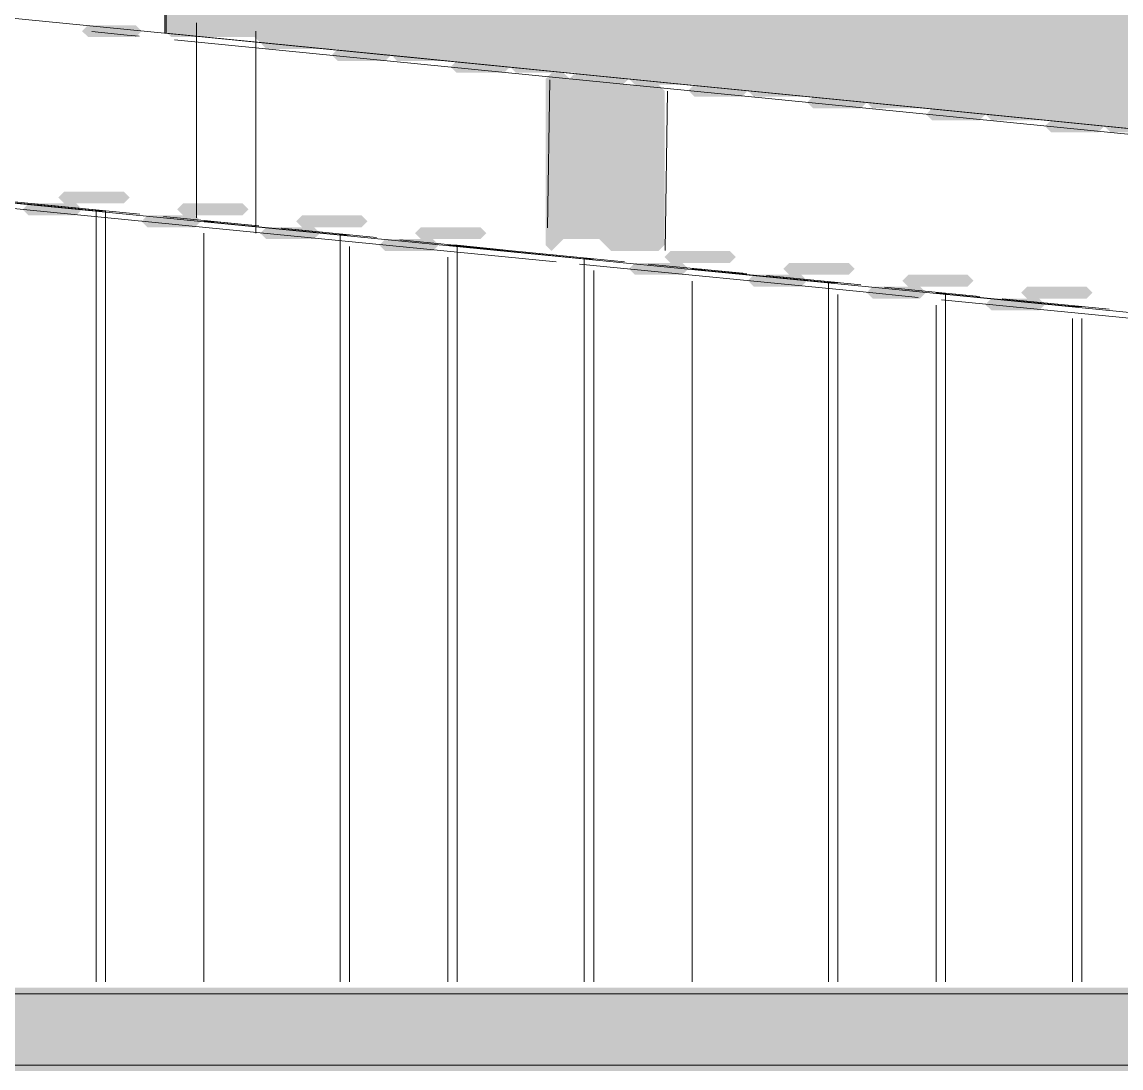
# Model space of a CAD drawing. Header units: millimetres. Extents: x 0 to 84100, y 0 to 59400.
# Drawn here: x 20834 to 21759, y 49329 to 50209 of the extents above; entities that cross this region are included whole.
import ezdxf

# ---------------------------------------------------------------- set-up
doc = ezdxf.new("R2010")
doc.units = ezdxf.units.MM
doc.layers.add('10_見えがかり', color=7, linetype='Continuous', lineweight=13)

msp = doc.modelspace()

# ---------------------------------------------------------------- hatches: boundary and pattern name
at = {"layer": '10_見えがかり', "true_color": 0xbdbdbd}
msp.add_hatch(color=8, dxfattribs=at).paths.add_polyline_path([(21044.92, 50331.57), (21049.92, 50326.57), (21069.92, 50326.57), (21079.92, 50316.57), (21429.92, 50316.57), (21434.92, 50311.57), (21434.92, 50291.57), (21439.92, 50286.57), (21819.92, 50286.57), (21824.92, 50281.57), (21824.92, 50271.57), (21814.92, 50261.57), (21814.92, 50251.57), (21819.92, 50246.57), (22199.92, 50246.57), (22204.92, 50241.57), (22204.92, 50211.57), (22209.92, 50206.57), (22589.92, 50206.57), (22594.92, 50201.57), (22594.92, 50181.57), (22609.92, 50166.57), (22979.92, 50166.57), (22984.92, 50161.57), (22974.92, 50151.57), (22974.92, 50141.57), (22979.92, 50136.57), (23009.92, 50136.57), (23019.92, 50126.57), (23359.92, 50126.57), (23364.92, 50121.57), (23364.92, 50101.57), (23369.92, 50096.57), (23749.92, 50096.57), (23754.92, 50091.57), (23754.92, 50061.57), (23759.92, 50056.57), (24129.92, 50056.57), (24134.92, 50051.57), (24134.92, 50021.57), (24139.92, 50016.57), (24519.92, 50016.57), (24524.92, 50011.57), (24524.92, 49991.57), (24529.92, 49986.57), (24539.92, 49986.57), (24549.92, 49976.57), (24909.92, 49976.57), (24914.92, 49971.57), (24914.92, 49951.57), (24919.92, 49946.57), (24949.92, 49946.57), (24959.92, 49936.57), (25289.92, 49936.57), (25294.92, 49931.57), (25294.92, 49911.57), (25299.92, 49906.57), (25679.92, 49906.57), (25684.92, 49901.57), (25684.92, 49871.57), (25689.92, 49866.57), (26069.92, 49866.57), (26074.92, 49861.57), (26074.92, 49831.57), (26079.92, 49826.57), (26449.92, 49826.57), (26454.92, 49821.57), (26454.92, 49801.57), (26459.92, 49796.57), (26469.92, 49796.57), (26479.92, 49786.57), (26839.92, 49786.57), (26844.92, 49781.57), (26844.92, 49761.57), (26849.92, 49756.57), (26879.92, 49756.57), (26889.92, 49746.57), (27229.92, 49746.57), (27234.92, 49741.57), (27224.92, 49731.57), (27224.92, 49721.57), (27229.92, 49716.57), (27609.92, 49716.57), (27614.92, 49711.57), (27614.92, 49681.57), (27619.92, 49676.57), (27719.92, 49676.57), (27724.92, 49671.57), (27724.92, 49651.57), (27714.92, 49641.57), (27714.92, 49531.57), (27709.92, 49526.57), (27699.92, 49536.57), (27609.92, 49536.57), (27599.92, 49546.57), (27509.92, 49546.57), (27499.92, 49556.57), (27409.92, 49556.57), (27399.92, 49566.57), (27309.92, 49566.57), (27299.92, 49576.57), (27209.92, 49576.57), (27199.92, 49586.57), (27109.92, 49586.57), (27099.92, 49596.57), (27009.92, 49596.57), (26999.92, 49606.57), (26899.92, 49606.57), (26889.92, 49616.57), (26799.92, 49616.57), (26789.92, 49626.57), (26699.92, 49626.57), (26689.92, 49636.57), (26599.92, 49636.57), (26589.92, 49646.57), (26499.92, 49646.57), (26489.92, 49656.57), (26399.92, 49656.57), (26389.92, 49666.57), (26299.92, 49666.57), (26289.92, 49676.57), (26199.92, 49676.57), (26189.92, 49686.57), (26099.92, 49686.57), (26089.92, 49696.57), (25999.92, 49696.57), (25989.92, 49706.57), (25889.92, 49706.57), (25879.92, 49716.57), (25789.92, 49716.57), (25779.92, 49726.57), (25689.92, 49726.57), (25679.92, 49736.57), (25589.92, 49736.57), (25579.92, 49746.57), (25489.92, 49746.57), (25479.92, 49756.57), (25389.92, 49756.57), (25379.92, 49766.57), (25289.92, 49766.57), (25279.92, 49776.57), (25189.92, 49776.57), (25179.92, 49786.57), (25089.92, 49786.57), (25079.92, 49796.57), (24979.92, 49796.57), (24969.92, 49806.57), (24879.92, 49806.57), (24869.92, 49816.57), (24779.92, 49816.57), (24769.92, 49826.57), (24679.92, 49826.57), (24669.92, 49836.57), (24579.92, 49836.57), (24569.92, 49846.57), (24479.92, 49846.57), (24469.92, 49856.57), (24379.92, 49856.57), (24369.92, 49866.57), (24279.92, 49866.57), (24269.92, 49876.57), (24179.92, 49876.57), (24169.92, 49886.57), (24079.92, 49886.57), (24069.92, 49896.57), (23969.92, 49896.57), (23959.92, 49906.57), (23869.92, 49906.57), (23859.92, 49916.57), (23769.92, 49916.57), (23759.92, 49926.57), (23669.92, 49926.57), (23659.92, 49936.57), (23569.92, 49936.57), (23559.92, 49946.57), (23469.92, 49946.57), (23459.92, 49956.57), (23369.92, 49956.57), (23359.92, 49966.57), (23269.92, 49966.57), (23259.92, 49976.57), (23169.92, 49976.57), (23159.92, 49986.57), (23059.92, 49986.57), (23049.92, 49996.57), (22959.92, 49996.57), (22949.92, 50006.57), (22859.92, 50006.57), (22849.92, 50016.57), (22759.92, 50016.57), (22749.92, 50026.57), (22659.92, 50026.57), (22649.92, 50036.57), (22559.92, 50036.57), (22549.92, 50046.57), (22459.92, 50046.57), (22449.92, 50056.57), (22359.92, 50056.57), (22349.92, 50066.57), (22259.92, 50066.57), (22249.92, 50076.57), (22159.92, 50076.57), (22149.92, 50086.57), (22049.92, 50086.57), (22039.92, 50096.57), (21949.92, 50096.57), (21939.92, 50106.57), (21849.92, 50106.57), (21839.92, 50116.57), (21749.92, 50116.57), (21739.92, 50126.57), (21649.92, 50126.57), (21639.92, 50136.57), (21549.92, 50136.57), (21539.92, 50146.57), (21449.92, 50146.57), (21439.92, 50156.57), (21349.92, 50156.57), (21339.92, 50166.57), (21249.92, 50166.57), (21239.92, 50176.57), (21149.92, 50176.57), (21139.92, 50186.57), (21039.92, 50186.57), (21029.92, 50196.57), (20959.92, 50196.57), (20954.92, 50201.57), (20954.92, 50351.57), (20959.92, 50356.57), (21039.92, 50356.57), (21044.92, 50351.57)])
at = {"layer": '10_見えがかり', "true_color": 0xe9dcc4}
for points in [[(20884.92, 50201.57), (20889.92, 50206.57), (20929.92, 50206.57), (20934.92, 50201.57), (20929.92, 50196.57), (20889.92, 50196.57)], [(21094.92, 50181.57), (21099.92, 50186.57), (21139.92, 50186.57), (21144.92, 50181.57), (21139.92, 50176.57), (21099.92, 50176.57)], [(21199.92, 50176.57), (21239.92, 50176.57), (21244.92, 50171.57), (21239.92, 50166.57), (21199.92, 50166.57), (21194.92, 50171.57)], [(21369.92, 50156.57), (21374.92, 50151.57), (21374.92, 50021.57), (21369.92, 50016.57), (21329.92, 50016.57), (21319.92, 50026.57), (21289.92, 50026.57), (21279.92, 50016.57), (21274.92, 50021.57), (21274.92, 50161.57), (21279.92, 50166.57), (21289.92, 50166.57), (21299.92, 50156.57)], [(21299.92, 50166.57), (21339.92, 50166.57), (21344.92, 50161.57), (21339.92, 50156.57), (21299.92, 50156.57), (21294.92, 50161.57)], [(21394.92, 50151.57), (21399.92, 50156.57), (21439.92, 50156.57), (21444.92, 50151.57), (21439.92, 50146.57), (21399.92, 50146.57)], [(21494.92, 50141.57), (21499.92, 50146.57), (21539.92, 50146.57), (21544.92, 50141.57), (21539.92, 50136.57), (21499.92, 50136.57)], [(21594.92, 50131.57), (21599.92, 50136.57), (21639.92, 50136.57), (21644.92, 50131.57), (21639.92, 50126.57), (21599.92, 50126.57)], [(21699.92, 50126.57), (21739.92, 50126.57), (21744.92, 50121.57), (21739.92, 50116.57), (21699.92, 50116.57), (21694.92, 50121.57)], [(20864.92, 50061.57), (20869.92, 50066.57), (20919.92, 50066.57), (20924.92, 50061.57), (20919.92, 50056.57), (20869.92, 50056.57)], [(20834.92, 50051.57), (20839.92, 50056.57), (20879.92, 50056.57), (20884.92, 50051.57), (20879.92, 50046.57), (20839.92, 50046.57)], [(20964.92, 50051.57), (20969.92, 50056.57), (21019.92, 50056.57), (21024.92, 50051.57), (21019.92, 50046.57), (20969.92, 50046.57)], [(20939.92, 50046.57), (20979.92, 50046.57), (20984.92, 50041.57), (20979.92, 50036.57), (20939.92, 50036.57), (20934.92, 50041.57)], [(21064.92, 50041.57), (21069.92, 50046.57), (21119.92, 50046.57), (21124.92, 50041.57), (21119.92, 50036.57), (21069.92, 50036.57)], [(21039.92, 50036.57), (21079.92, 50036.57), (21084.92, 50031.57), (21079.92, 50026.57), (21039.92, 50026.57), (21034.92, 50031.57)], [(21164.92, 50031.57), (21169.92, 50036.57), (21219.92, 50036.57), (21224.92, 50031.57), (21219.92, 50026.57), (21169.92, 50026.57)], [(21134.92, 50021.57), (21139.92, 50026.57), (21179.92, 50026.57), (21184.92, 50021.57), (21179.92, 50016.57), (21139.92, 50016.57)], [(21374.92, 50011.57), (21379.92, 50016.57), (21429.92, 50016.57), (21434.92, 50011.57), (21429.92, 50006.57), (21379.92, 50006.57)], [(21344.92, 50001.57), (21349.92, 50006.57), (21389.92, 50006.57), (21394.92, 50001.57), (21389.92, 49996.57), (21349.92, 49996.57)], [(21474.92, 50001.57), (21479.92, 50006.57), (21529.92, 50006.57), (21534.92, 50001.57), (21529.92, 49996.57), (21479.92, 49996.57)], [(21444.92, 49991.57), (21449.92, 49996.57), (21489.92, 49996.57), (21494.92, 49991.57), (21489.92, 49986.57), (21449.92, 49986.57)], [(21574.92, 49991.57), (21579.92, 49996.57), (21629.92, 49996.57), (21634.92, 49991.57), (21629.92, 49986.57), (21579.92, 49986.57)], [(21549.92, 49986.57), (21589.92, 49986.57), (21594.92, 49981.57), (21589.92, 49976.57), (21549.92, 49976.57), (21544.92, 49981.57)], [(21674.92, 49981.57), (21679.92, 49986.57), (21729.92, 49986.57), (21734.92, 49981.57), (21729.92, 49976.57), (21679.92, 49976.57)], [(21649.92, 49976.57), (21689.92, 49976.57), (21694.92, 49971.57), (21689.92, 49966.57), (21649.92, 49966.57), (21644.92, 49971.57)], [(26774.92, 49391.57), (26774.92, 49341.57), (26774.92, 49331.57), (26769.92, 49326.57), (19289.92, 49326.57), (19284.92, 49331.57), (19284.92, 49391.57), (19289.92, 49396.57), (26769.92, 49396.57)]]:
    msp.add_hatch(color=8, dxfattribs=at).paths.add_polyline_path(points)

# ---------------------------------------------------------------- linework, layer by layer
at = {"layer": '10_見えがかり'}
for points in [[(20954.52, 50199.92), (20954.52, 50349.73)], [(20955.59, 50199.92), (20955.59, 50349.73)], [(20971.42, 50198.21), (20426.31, 50252.17)], [(20922.85, 50198.21), (20893.12, 50201.15)], [(20954.52, 50199.92), (20955.59, 50199.92)], [(20954.52, 50199.92), (21165.47, 50179.05)], [(20955.59, 50199.92), (21166.54, 50179.05)], [(20981.01, 50044.53), (20981.01, 50208.61)], [(21031, 50201.52), (21031, 50031.62)], [(20932.77, 50197.23), (20922.85, 50198.21)], [(21467.97, 50144.25), (20962.5, 50194.29)], [(21516.54, 50144.25), (20971.42, 50198.21)], [(21165.47, 50179.05), (21376.42, 50158.17)], [(21166.54, 50179.05), (21377.49, 50158.17)], [(21278.27, 50160.59), (21276.3, 50036.05)], [(21376.42, 50158.17), (21587.37, 50137.29)], [(21377.49, 50158.17), (21588.43, 50137.29)], [(21377.46, 50151.01), (21375.34, 50016.89)], [(22013.08, 50090.28), (21467.97, 50144.25)], [(22061.65, 50090.28), (21516.54, 50144.25)], [(21587.37, 50137.29), (21798.32, 50116.42)], [(21588.43, 50137.29), (21799.38, 50116.42)], [(21036.49, 50036.32), (20486.32, 50090.28)], [(20645.14, 50075.83), (20933.54, 50047.54)], [(20896.67, 50050.39), (20781.95, 50061.64)], [(20989.03, 50036.32), (20792.54, 50055.59)], [(20904.57, 50050.39), (20847.21, 50056.01)], [(20896.67, 50050.39), (20904.57, 50050.39)], [(20896.67, 50050.39), (20896.67, 49401.55)], [(20904.57, 50050.39), (20904.57, 49401.55)], [(20953.43, 50045.59), (21032.98, 50037.79)], [(21102.02, 50030.25), (20987.3, 50041.5)], [(20987.3, 50041.5), (20995.21, 50041.5)], [(21283.77, 50007.41), (20989.03, 50036.32)], [(21033.45, 50037.75), (20995.21, 50041.5)], [(21586.66, 49982.36), (21036.49, 50036.32)], [(21109.92, 50030.25), (21052.57, 50035.87)], [(21052.87, 50035.84), (21132.43, 50028.04)], [(20987.3, 50031.5), (20987.3, 49401.57)], [(21102.02, 50030.25), (21109.92, 50030.25)], [(21102.02, 50030.25), (21102.02, 49401.55)], [(21152.32, 50026.09), (21341.27, 50007.56)], [(21109.92, 50020.27), (21109.92, 49401.55)], [(21307.37, 50010.11), (21192.65, 50021.36)], [(21192.65, 50021.36), (21200.56, 50021.36)], [(21238.8, 50017.61), (21200.56, 50021.36)], [(21200.56, 49401.57), (21200.56, 50021.36)], [(21315.27, 50010.11), (21257.92, 50015.73)], [(21192.65, 50011.36), (21192.65, 49401.57)], [(21307.37, 50010.11), (21315.27, 50010.11)], [(21307.37, 50010.11), (21307.37, 49401.55)], [(21361.16, 50005.61), (21440.72, 49997.8)], [(21539.2, 49982.36), (21303.41, 50005.49)], [(21315.27, 50000.13), (21315.27, 49401.55)], [(21512.72, 49989.97), (21398, 50001.22)], [(21398, 50001.22), (21405.91, 50001.22)], [(21444.15, 49997.47), (21405.91, 50001.22)], [(21398, 49991.22), (21398, 49401.56)], [(21460.61, 49995.85), (21540.16, 49988.05)], [(21520.62, 49989.97), (21463.27, 49995.59)], [(21512.72, 49989.97), (21520.62, 49989.97)], [(21512.72, 49989.97), (21512.72, 49401.54)], [(21520.62, 49979.99), (21520.62, 49401.54)], [(21588.32, 49977.54), (21539.2, 49982.36)], [(21560.05, 49986.1), (21639.61, 49978.3)], [(22136.83, 49928.4), (21586.66, 49982.36)], [(21718.07, 49969.83), (21603.35, 49981.08)], [(21603.35, 49981.08), (21611.26, 49981.08)], [(21639.94, 49978.26), (21611.26, 49981.08)], [(21611.26, 49401.56), (21611.26, 49981.08)], [(21603.35, 49971.08), (21603.35, 49401.56)], [(21794.64, 49957.3), (21607.97, 49975.61)], [(21725.98, 49969.83), (21659.06, 49976.39)], [(21659.5, 49976.35), (21749, 49967.57)], [(21718.07, 49969.83), (21725.98, 49969.83)], [(21718.07, 49959.86), (21718.07, 49401.54)], [(21725.98, 49959.86), (21725.98, 49401.54)], [(19282.06, 49391.57), (26714.51, 49391.57)], [(19292.05, 49331.57), (26714.51, 49331.57)]]:
    msp.add_lwpolyline(points, dxfattribs=at)

doc.saveas('drawing.dxf')
